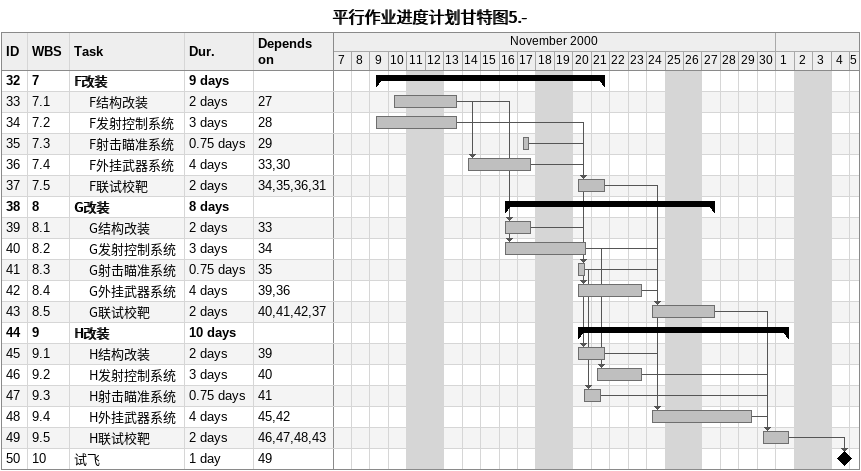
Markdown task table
平行作业进度计划甘特图5.-

| ID | WBS | Task | Duration | Start | Finish | Predecessors |
|---|---|---|---|---|---|---|
| 32 | 7 | **F改装** | 9d | 2000-11-09 | 2000-11-21 |  |
| 33 | 7.1 | F结构改装 | 2d | 2000-11-10 | 2000-11-13 | 27 |
| 34 | 7.2 | F发射控制系统 | 3d | 2000-11-09 | 2000-11-13 | 28 |
| 35 | 7.3 | F射击瞄准系统 | 0.75d | 2000-11-17 | 2000-11-17 | 29 |
| 36 | 7.4 | F外挂武器系统 | 4d | 2000-11-14 | 2000-11-17 | 33, 30 |
| 37 | 7.5 | F联试校靶 | 2d | 2000-11-20 | 2000-11-21 | 34, 35, 36, 31 |
| 38 | 8 | **G改装** | 8d | 2000-11-16 | 2000-11-27 |  |
| 39 | 8.1 | G结构改装 | 2d | 2000-11-16 | 2000-11-17 | 33 |
| 40 | 8.2 | G发射控制系统 | 3d | 2000-11-16 | 2000-11-20 | 34 |
| 41 | 8.3 | G射击瞄准系统 | 0.75d | 2000-11-20 | 2000-11-20 | 35 |
| 42 | 8.4 | G外挂武器系统 | 4d | 2000-11-20 | 2000-11-23 | 39, 36 |
| 43 | 8.5 | G联试校靶 | 2d | 2000-11-24 | 2000-11-27 | 40, 41, 42, 37 |
| 44 | 9 | **H改装** | 10d | 2000-11-20 | 2000-12-01 |  |
| 45 | 9.1 | H结构改装 | 2d | 2000-11-20 | 2000-11-21 | 39 |
| 46 | 9.2 | H发射控制系统 | 3d | 2000-11-21 | 2000-11-23 | 40 |
| 47 | 9.3 | H射击瞄准系统 | 0.75d | 2000-11-20 | 2000-11-21 | 41 |
| 48 | 9.4 | H外挂武器系统 | 4d | 2000-11-24 | 2000-11-29 | 45, 42 |
| 49 | 9.5 | H联试校靶 | 2d | 2000-11-30 | 2000-12-01 | 46, 47, 48, 43 |
| 50 | 10 | 试飞 | 1d | 2000-12-04 | 2000-12-04 | 49 |
